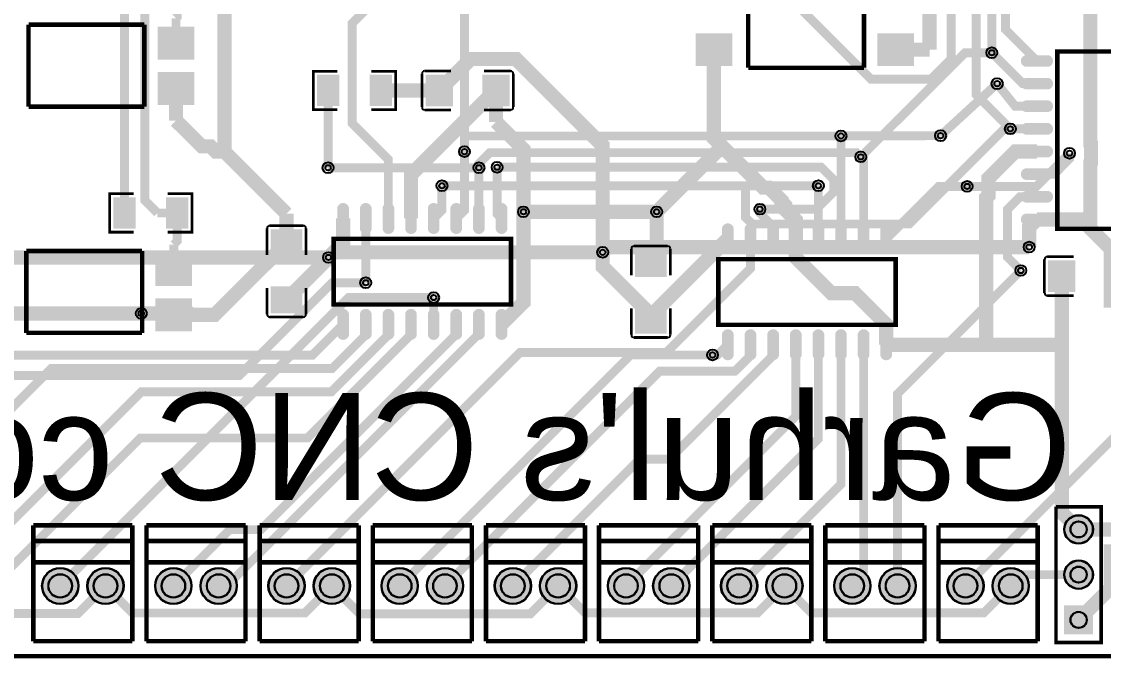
# Model space of a CAD drawing. Header units: millimetres. Extents: x -20 to 125, y 0 to 129.
# Drawn here: x 28.3 to 89, y -0.1 to 35.6 of the extents above; entities that cross this region are included whole.
import ezdxf

# ---------------------------------------------------------------- set-up
doc = ezdxf.new("R2010")
doc.units = ezdxf.units.MM
for name, color, linetype, true_color in [('BoardOutLine', 7, 'Continuous', 0xff00ff), ('BottomLayer', 7, 'Continuous', 0x0000ff), ('BottomSolderMaskLayer', 7, 'Continuous', 0xaa00ff), ('Hole', 7, 'Continuous', 0x222222), ('Multi-Layer', 7, 'Continuous', 0xc0c0c0), ('TopLayer', 7, 'Continuous', 0xff0000), ('TopPasteMaskLayer', 7, 'Continuous', 0x808080), ('TopSilkLayer', 7, 'Continuous', 0xffcc00), ('TopSolderMaskLayer', 7, 'Continuous', 0x800080)]:
    doc.layers.add(name, color=color, linetype=linetype, true_color=true_color)
doc.styles.get("Standard").update_dxf_attribs({"font": 'arial.ttf'})

msp = doc.modelspace()

# ---------------------------------------------------------------- hatches: boundary and pattern name
at = {"layer": 'BottomSolderMaskLayer'}
for points in [[(86.817, 7.112, 1), (88.443, 7.112, 1)], [(29.455, 3.937, 1), (31.505, 3.937, 1)], [(31.995, 3.937, 1), (34.045, 3.937, 1)], [(35.805, 3.937, 1), (37.855, 3.937, 1)], [(38.345, 3.937, 1), (40.395, 3.937, 1)], [(42.155, 3.937, 1), (44.205, 3.937, 1)], [(44.695, 3.937, 1), (46.745, 3.937, 1)], [(48.505, 3.937, 1), (50.555, 3.937, 1)], [(51.045, 3.937, 1), (53.096, 3.937, 1)], [(54.855, 3.937, 1), (56.906, 3.937, 1)], [(57.395, 3.937, 1), (59.446, 3.937, 1)], [(61.205, 3.937, 1), (63.256, 3.937, 1)], [(63.745, 3.937, 1), (65.796, 3.937, 1)], [(67.555, 3.937, 1), (69.606, 3.937, 1)], [(70.095, 3.937, 1), (72.146, 3.937, 1)], [(73.905, 3.937, 1), (75.956, 3.937, 1)], [(76.445, 3.937, 1), (78.496, 3.937, 1)], [(80.255, 3.937, 1), (82.306, 3.937, 1)], [(82.795, 3.937, 1), (84.846, 3.937, 1)], [(86.817, 4.572, 1), (88.443, 4.572, 1)], [(86.817, 1.219), (86.817, 2.845), (88.443, 2.845), (88.443, 1.219)]]:
    msp.add_hatch(color=256, dxfattribs=at).paths.add_polyline_path(points)
at = {"layer": 'Multi-Layer'}
for points in [[(86.843, 7.112, 1), (88.418, 7.112, 1)], [(29.48, 3.937, 1), (31.48, 3.937, 1)], [(32.02, 3.937, 1), (34.02, 3.937, 1)], [(35.83, 3.937, 1), (37.83, 3.937, 1)], [(38.37, 3.937, 1), (40.37, 3.937, 1)], [(42.18, 3.937, 1), (44.18, 3.937, 1)], [(44.72, 3.937, 1), (46.72, 3.937, 1)], [(48.53, 3.937, 1), (50.53, 3.937, 1)], [(51.07, 3.937, 1), (53.07, 3.937, 1)], [(54.88, 3.937, 1), (56.88, 3.937, 1)], [(57.42, 3.937, 1), (59.42, 3.937, 1)], [(61.23, 3.937, 1), (63.23, 3.937, 1)], [(63.77, 3.937, 1), (65.77, 3.937, 1)], [(67.58, 3.937, 1), (69.58, 3.937, 1)], [(70.12, 3.937, 1), (72.12, 3.937, 1)], [(73.93, 3.937, 1), (75.93, 3.937, 1)], [(76.47, 3.937, 1), (78.47, 3.937, 1)], [(80.28, 3.937, 1), (82.28, 3.937, 1)], [(82.82, 3.937, 1), (84.82, 3.937, 1)], [(86.843, 4.572, 1), (88.418, 4.572, 1)], [(86.843, 1.245), (86.843, 2.819), (88.418, 2.819), (88.418, 1.245)]]:
    msp.add_hatch(color=256, dxfattribs=at).paths.add_polyline_path(points)
at = {"layer": 'TopLayer'}
for points in [[(37.977, 35.297), (37.977, 33.497), (35.977, 33.497), (35.977, 35.297)], [(68.163, 34.936), (68.163, 33.136), (66.163, 33.136), (66.163, 34.936)], [(78.363, 34.936), (78.363, 33.136), (76.363, 33.136), (76.363, 34.936)], [(85.893, 33.701, -0.785398), (85.893, 33.101), (84.693, 33.101, -0.785398), (84.693, 33.701)], [(37.977, 32.757), (37.977, 30.957), (35.977, 30.957), (35.977, 32.757)], [(46.115, 32.601), (46.115, 30.9), (44.908, 30.9), (44.908, 32.601)], [(47.865, 32.601), (47.865, 30.9), (49.073, 30.9), (49.073, 32.601)], [(52.49, 30.886), (52.49, 32.614), (51.005, 32.614), (51.005, 30.886)], [(54.19, 30.886), (54.19, 32.614), (55.675, 32.614), (55.675, 30.886)], [(85.893, 32.431, -0.785398), (85.893, 31.831), (84.693, 31.831, -0.785398), (84.693, 32.431)], [(85.893, 31.161, -0.785398), (85.893, 30.561), (84.693, 30.561, -0.785398), (84.693, 31.161)], [(85.893, 29.891, -0.785398), (85.893, 29.291), (84.693, 29.291, -0.785398), (84.693, 29.891)], [(85.893, 28.621, -0.785398), (85.893, 28.021), (84.693, 28.021, -0.785398), (84.693, 28.621)], [(85.893, 27.351, -0.785398), (85.893, 26.751), (84.693, 26.751, -0.785398), (84.693, 27.351)], [(34.685, 24.021), (34.685, 25.722), (33.478, 25.722), (33.478, 24.021)], [(36.435, 24.021), (36.435, 25.722), (37.643, 25.722), (37.643, 24.021)], [(85.893, 26.081, -0.785398), (85.893, 25.481), (84.693, 25.481, -0.785398), (84.693, 26.081)], [(46.655, 23.962, -0.785398), (46.055, 23.962), (46.055, 25.162, -0.785398), (46.655, 25.162)], [(47.925, 23.962, -0.785398), (47.325, 23.962), (47.325, 25.162, -0.785398), (47.925, 25.162)], [(49.195, 23.962, -0.785398), (48.595, 23.962), (48.595, 25.162, -0.785398), (49.195, 25.162)], [(50.465, 23.962, -0.785398), (49.865, 23.962), (49.865, 25.162, -0.785398), (50.465, 25.162)], [(51.735, 23.962, -0.785398), (51.135, 23.962), (51.135, 25.162, -0.785398), (51.735, 25.162)], [(53.005, 23.962, -0.785398), (52.405, 23.962), (52.405, 25.162, -0.785398), (53.005, 25.162)], [(54.275, 23.962, -0.785398), (53.675, 23.962), (53.675, 25.162, -0.785398), (54.275, 25.162)], [(55.545, 23.962, -0.785398), (54.945, 23.962), (54.945, 25.162, -0.785398), (55.545, 25.162)], [(85.893, 24.811, -0.785398), (85.893, 24.211), (84.693, 24.211, -0.785398), (84.693, 24.811)], [(44.044, 22.44), (42.316, 22.44), (42.316, 23.925), (44.044, 23.925)], [(68.245, 22.819, -0.785398), (67.645, 22.819), (67.645, 24.019, -0.785398), (68.245, 24.019)], [(69.515, 22.819, -0.785398), (68.915, 22.819), (68.915, 24.019, -0.785398), (69.515, 24.019)], [(70.785, 22.819, -0.785398), (70.185, 22.819), (70.185, 24.019, -0.785398), (70.785, 24.019)], [(72.055, 22.819, -0.785398), (71.455, 22.819), (71.455, 24.019, -0.785398), (72.055, 24.019)], [(73.325, 22.819, -0.785398), (72.725, 22.819), (72.725, 24.019, -0.785398), (73.325, 24.019)], [(74.595, 22.819, -0.785398), (73.995, 22.819), (73.995, 24.019, -0.785398), (74.595, 24.019)], [(75.865, 22.819, -0.785398), (75.265, 22.819), (75.265, 24.019, -0.785398), (75.865, 24.019)], [(77.135, 22.819, -0.785398), (76.535, 22.819), (76.535, 24.019, -0.785398), (77.135, 24.019)], [(37.85, 22.597), (37.85, 20.797), (35.85, 20.797), (35.85, 22.597)], [(64.491, 21.297), (62.763, 21.297), (62.763, 22.782), (64.491, 22.782)], [(87.427, 22.188), (87.427, 20.46), (85.942, 20.46), (85.942, 22.188)], [(44.044, 20.74), (42.316, 20.74), (42.316, 19.255), (44.044, 19.255)], [(37.85, 20.057), (37.85, 18.257), (35.85, 18.257), (35.85, 20.057)], [(46.655, 18.018, -0.785398), (46.055, 18.018), (46.055, 19.218, -0.785398), (46.655, 19.218)], [(47.925, 18.018, -0.785398), (47.325, 18.018), (47.325, 19.218, -0.785398), (47.925, 19.218)], [(49.195, 18.018, -0.785398), (48.595, 18.018), (48.595, 19.218, -0.785398), (49.195, 19.218)], [(50.465, 18.018, -0.785398), (49.865, 18.018), (49.865, 19.218, -0.785398), (50.465, 19.218)], [(51.735, 18.018, -0.785398), (51.135, 18.018), (51.135, 19.218, -0.785398), (51.735, 19.218)], [(53.005, 18.018, -0.785398), (52.405, 18.018), (52.405, 19.218, -0.785398), (53.005, 19.218)], [(54.275, 18.018, -0.785398), (53.675, 18.018), (53.675, 19.218, -0.785398), (54.275, 19.218)], [(55.545, 18.018, -0.785398), (54.945, 18.018), (54.945, 19.218, -0.785398), (55.545, 19.218)], [(64.491, 19.597), (62.763, 19.597), (62.763, 18.112), (64.491, 18.112)], [(68.245, 16.875, -0.785398), (67.645, 16.875), (67.645, 18.075, -0.785398), (68.245, 18.075)], [(69.515, 16.875, -0.785398), (68.915, 16.875), (68.915, 18.075, -0.785398), (69.515, 18.075)], [(70.785, 16.875, -0.785398), (70.185, 16.875), (70.185, 18.075, -0.785398), (70.785, 18.075)], [(72.055, 16.875, -0.785398), (71.455, 16.875), (71.455, 18.075, -0.785398), (72.055, 18.075)], [(73.325, 16.875, -0.785398), (72.725, 16.875), (72.725, 18.075, -0.785398), (73.325, 18.075)], [(74.595, 16.875, -0.785398), (73.995, 16.875), (73.995, 18.075, -0.785398), (74.595, 18.075)], [(75.865, 16.875, -0.785398), (75.265, 16.875), (75.265, 18.075, -0.785398), (75.865, 18.075)], [(77.135, 16.875, -0.785398), (76.535, 16.875), (76.535, 18.075, -0.785398), (77.135, 18.075)]]:
    msp.add_hatch(color=256, dxfattribs=at).paths.add_polyline_path(points)
at = {"layer": 'TopPasteMaskLayer'}
for points in [[(37.977, 35.297), (37.977, 33.497), (35.977, 33.497), (35.977, 35.297)], [(68.163, 34.936), (68.163, 33.136), (66.163, 33.136), (66.163, 34.936)], [(78.363, 34.936), (78.363, 33.136), (76.363, 33.136), (76.363, 34.936)], [(85.893, 33.701, -0.785398), (85.893, 33.101), (84.693, 33.101, -0.785398), (84.693, 33.701)], [(37.977, 32.757), (37.977, 30.957), (35.977, 30.957), (35.977, 32.757)], [(46.115, 32.501), (46.115, 32.139), (46.015, 32.039), (45.805, 32.039), (45.705, 31.939), (45.705, 31.561), (45.805, 31.461), (46.015, 31.461), (46.115, 31.361), (46.115, 31), (46.015, 30.9), (45.008, 30.9), (44.908, 31), (44.908, 32.501), (45.008, 32.601), (46.015, 32.601)], [(47.865, 32.501), (47.865, 32.139), (47.965, 32.039), (48.176, 32.039), (48.276, 31.939), (48.276, 31.561), (48.176, 31.461), (47.965, 31.461), (47.865, 31.361), (47.865, 31), (47.965, 30.9), (48.973, 30.9), (49.073, 31), (49.073, 32.501), (48.973, 32.601), (47.965, 32.601)], [(52.49, 30.986), (52.49, 31.356), (52.39, 31.456), (52.085, 31.456), (51.985, 31.556), (51.985, 31.944), (52.085, 32.044), (52.39, 32.044), (52.49, 32.144), (52.49, 32.514), (52.39, 32.614), (51.105, 32.614), (51.005, 32.514), (51.005, 30.986), (51.105, 30.886), (52.39, 30.886)], [(54.19, 30.986), (54.19, 31.356), (54.29, 31.456), (54.595, 31.456), (54.695, 31.556), (54.695, 31.944), (54.595, 32.044), (54.29, 32.044), (54.19, 32.144), (54.19, 32.514), (54.29, 32.614), (55.575, 32.614), (55.675, 32.514), (55.675, 30.986), (55.575, 30.886), (54.29, 30.886)], [(85.893, 32.431, -0.785398), (85.893, 31.831), (84.693, 31.831, -0.785398), (84.693, 32.431)], [(85.893, 31.161, -0.785398), (85.893, 30.561), (84.693, 30.561, -0.785398), (84.693, 31.161)], [(85.893, 29.891, -0.785398), (85.893, 29.291), (84.693, 29.291, -0.785398), (84.693, 29.891)], [(85.893, 28.621, -0.785398), (85.893, 28.021), (84.693, 28.021, -0.785398), (84.693, 28.621)], [(85.893, 27.351, -0.785398), (85.893, 26.751), (84.693, 26.751, -0.785398), (84.693, 27.351)], [(34.685, 24.121), (34.685, 24.483), (34.585, 24.583), (34.374, 24.583), (34.274, 24.683), (34.274, 25.061), (34.374, 25.161), (34.585, 25.161), (34.685, 25.261), (34.685, 25.622), (34.585, 25.722), (33.578, 25.722), (33.478, 25.622), (33.478, 24.121), (33.578, 24.021), (34.585, 24.021)], [(36.435, 24.121), (36.435, 24.483), (36.535, 24.583), (36.746, 24.583), (36.846, 24.683), (36.846, 25.061), (36.746, 25.161), (36.535, 25.161), (36.435, 25.261), (36.435, 25.622), (36.535, 25.722), (37.543, 25.722), (37.643, 25.622), (37.643, 24.121), (37.543, 24.021), (36.535, 24.021)], [(85.893, 26.081, -0.785398), (85.893, 25.481), (84.693, 25.481, -0.785398), (84.693, 26.081)], [(46.655, 23.962, -0.785398), (46.055, 23.962), (46.055, 25.162, -0.785398), (46.655, 25.162)], [(47.925, 23.962, -0.785398), (47.325, 23.962), (47.325, 25.162, -0.785398), (47.925, 25.162)], [(49.195, 23.962, -0.785398), (48.595, 23.962), (48.595, 25.162, -0.785398), (49.195, 25.162)], [(50.465, 23.962, -0.785398), (49.865, 23.962), (49.865, 25.162, -0.785398), (50.465, 25.162)], [(51.735, 23.962, -0.785398), (51.135, 23.962), (51.135, 25.162, -0.785398), (51.735, 25.162)], [(53.005, 23.962, -0.785398), (52.405, 23.962), (52.405, 25.162, -0.785398), (53.005, 25.162)], [(54.275, 23.962, -0.785398), (53.675, 23.962), (53.675, 25.162, -0.785398), (54.275, 25.162)], [(55.545, 23.962, -0.785398), (54.945, 23.962), (54.945, 25.162, -0.785398), (55.545, 25.162)], [(85.893, 24.811, -0.785398), (85.893, 24.211), (84.693, 24.211, -0.785398), (84.693, 24.811)], [(43.944, 22.44), (43.574, 22.44), (43.474, 22.54), (43.474, 22.845), (43.374, 22.945), (42.986, 22.945), (42.886, 22.845), (42.886, 22.54), (42.786, 22.44), (42.416, 22.44), (42.316, 22.54), (42.316, 23.825), (42.416, 23.925), (43.944, 23.925), (44.044, 23.825), (44.044, 22.54)], [(68.245, 22.819, -0.785398), (67.645, 22.819), (67.645, 24.019, -0.785398), (68.245, 24.019)], [(69.515, 22.819, -0.785398), (68.915, 22.819), (68.915, 24.019, -0.785398), (69.515, 24.019)], [(70.785, 22.819, -0.785398), (70.185, 22.819), (70.185, 24.019, -0.785398), (70.785, 24.019)], [(72.055, 22.819, -0.785398), (71.455, 22.819), (71.455, 24.019, -0.785398), (72.055, 24.019)], [(73.325, 22.819, -0.785398), (72.725, 22.819), (72.725, 24.019, -0.785398), (73.325, 24.019)], [(74.595, 22.819, -0.785398), (73.995, 22.819), (73.995, 24.019, -0.785398), (74.595, 24.019)], [(75.865, 22.819, -0.785398), (75.265, 22.819), (75.265, 24.019, -0.785398), (75.865, 24.019)], [(77.135, 22.819, -0.785398), (76.535, 22.819), (76.535, 24.019, -0.785398), (77.135, 24.019)], [(37.85, 22.597), (37.85, 20.797), (35.85, 20.797), (35.85, 22.597)], [(64.391, 21.297), (64.021, 21.297), (63.921, 21.397), (63.921, 21.702), (63.821, 21.802), (63.433, 21.802), (63.333, 21.702), (63.333, 21.397), (63.233, 21.297), (62.863, 21.297), (62.763, 21.397), (62.763, 22.682), (62.863, 22.782), (64.391, 22.782), (64.491, 22.682), (64.491, 21.397)], [(87.427, 22.088), (87.427, 21.718), (87.327, 21.618), (87.022, 21.618), (86.922, 21.518), (86.922, 21.131), (87.022, 21.031), (87.327, 21.031), (87.427, 20.931), (87.427, 20.56), (87.327, 20.46), (86.042, 20.46), (85.942, 20.56), (85.942, 22.088), (86.042, 22.188), (87.327, 22.188)], [(43.944, 20.74), (43.574, 20.74), (43.474, 20.64), (43.474, 20.335), (43.374, 20.235), (42.986, 20.235), (42.886, 20.335), (42.886, 20.64), (42.786, 20.74), (42.416, 20.74), (42.316, 20.64), (42.316, 19.355), (42.416, 19.255), (43.944, 19.255), (44.044, 19.355), (44.044, 20.64)], [(37.85, 20.057), (37.85, 18.257), (35.85, 18.257), (35.85, 20.057)], [(46.655, 18.018, -0.785398), (46.055, 18.018), (46.055, 19.218, -0.785398), (46.655, 19.218)], [(47.925, 18.018, -0.785398), (47.325, 18.018), (47.325, 19.218, -0.785398), (47.925, 19.218)], [(49.195, 18.018, -0.785398), (48.595, 18.018), (48.595, 19.218, -0.785398), (49.195, 19.218)], [(50.465, 18.018, -0.785398), (49.865, 18.018), (49.865, 19.218, -0.785398), (50.465, 19.218)], [(51.735, 18.018, -0.785398), (51.135, 18.018), (51.135, 19.218, -0.785398), (51.735, 19.218)], [(53.005, 18.018, -0.785398), (52.405, 18.018), (52.405, 19.218, -0.785398), (53.005, 19.218)], [(54.275, 18.018, -0.785398), (53.675, 18.018), (53.675, 19.218, -0.785398), (54.275, 19.218)], [(55.545, 18.018, -0.785398), (54.945, 18.018), (54.945, 19.218, -0.785398), (55.545, 19.218)], [(64.391, 19.597), (64.021, 19.597), (63.921, 19.497), (63.921, 19.192), (63.821, 19.092), (63.433, 19.092), (63.333, 19.192), (63.333, 19.497), (63.233, 19.597), (62.863, 19.597), (62.763, 19.497), (62.763, 18.212), (62.863, 18.112), (64.391, 18.112), (64.491, 18.212), (64.491, 19.497)], [(68.245, 16.875, -0.785398), (67.645, 16.875), (67.645, 18.075, -0.785398), (68.245, 18.075)], [(69.515, 16.875, -0.785398), (68.915, 16.875), (68.915, 18.075, -0.785398), (69.515, 18.075)], [(70.785, 16.875, -0.785398), (70.185, 16.875), (70.185, 18.075, -0.785398), (70.785, 18.075)], [(72.055, 16.875, -0.785398), (71.455, 16.875), (71.455, 18.075, -0.785398), (72.055, 18.075)], [(73.325, 16.875, -0.785398), (72.725, 16.875), (72.725, 18.075, -0.785398), (73.325, 18.075)], [(74.595, 16.875, -0.785398), (73.995, 16.875), (73.995, 18.075, -0.785398), (74.595, 18.075)], [(75.865, 16.875, -0.785398), (75.265, 16.875), (75.265, 18.075, -0.785398), (75.865, 18.075)], [(77.135, 16.875, -0.785398), (76.535, 16.875), (76.535, 18.075, -0.785398), (77.135, 18.075)]]:
    msp.add_hatch(color=256, dxfattribs=at).paths.add_polyline_path(points)
at = {"layer": 'TopSolderMaskLayer'}
for points in [[(38.005, 35.32), (38.005, 33.474), (35.949, 33.474), (35.949, 35.32)], [(68.191, 34.959), (68.191, 33.113), (66.135, 33.113), (66.135, 34.959)], [(78.391, 34.959), (78.391, 33.113), (76.335, 33.113), (76.335, 34.959)], [(85.944, 33.726, -0.785398), (85.944, 33.076), (84.643, 33.076, -0.785398), (84.643, 33.726)], [(38.005, 32.78), (38.005, 30.934), (35.949, 30.934), (35.949, 32.78)], [(46.14, 32.626), (46.14, 30.874), (44.882, 30.874), (44.882, 32.626)], [(47.84, 32.626), (47.84, 30.874), (49.098, 30.874), (49.098, 32.626)], [(52.515, 30.861), (52.515, 32.639), (50.98, 32.639), (50.98, 30.861)], [(54.165, 30.861), (54.165, 32.639), (55.701, 32.639), (55.701, 30.861)], [(85.944, 32.456, -0.785398), (85.944, 31.806), (84.643, 31.806, -0.785398), (84.643, 32.456)], [(85.944, 31.186, -0.785398), (85.944, 30.536), (84.643, 30.536, -0.785398), (84.643, 31.186)], [(85.944, 29.916, -0.785398), (85.944, 29.266), (84.643, 29.266, -0.785398), (84.643, 29.916)], [(85.944, 28.646, -0.785398), (85.944, 27.996), (84.643, 27.996, -0.785398), (84.643, 28.646)], [(85.944, 27.376, -0.785398), (85.944, 26.726), (84.643, 26.726, -0.785398), (84.643, 27.376)], [(85.944, 26.106, -0.785398), (85.944, 25.456), (84.643, 25.456, -0.785398), (84.643, 26.106)], [(34.71, 23.996), (34.71, 25.748), (33.452, 25.748), (33.452, 23.996)], [(36.41, 23.996), (36.41, 25.748), (37.668, 25.748), (37.668, 23.996)], [(46.68, 23.945, -0.785398), (46.03, 23.945), (46.03, 25.179, -0.785398), (46.68, 25.179)], [(47.95, 23.945, -0.785398), (47.3, 23.945), (47.3, 25.179, -0.785398), (47.95, 25.179)], [(49.22, 23.945, -0.785398), (48.57, 23.945), (48.57, 25.179, -0.785398), (49.22, 25.179)], [(50.491, 23.945, -0.785398), (49.84, 23.945), (49.84, 25.179, -0.785398), (50.491, 25.179)], [(51.761, 23.945, -0.785398), (51.11, 23.945), (51.11, 25.179, -0.785398), (51.761, 25.179)], [(53.031, 23.945, -0.785398), (52.38, 23.945), (52.38, 25.179, -0.785398), (53.031, 25.179)], [(54.301, 23.945, -0.785398), (53.65, 23.945), (53.65, 25.179, -0.785398), (54.301, 25.179)], [(55.571, 23.945, -0.785398), (54.92, 23.945), (54.92, 25.179, -0.785398), (55.571, 25.179)], [(68.271, 22.802, -0.785398), (67.62, 22.802), (67.62, 24.036, -0.785398), (68.271, 24.036)], [(69.541, 22.802, -0.785398), (68.89, 22.802), (68.89, 24.036, -0.785398), (69.541, 24.036)], [(70.811, 22.802, -0.785398), (70.16, 22.802), (70.16, 24.036, -0.785398), (70.811, 24.036)], [(72.081, 22.802, -0.785398), (71.43, 22.802), (71.43, 24.036, -0.785398), (72.081, 24.036)], [(73.351, 22.802, -0.785398), (72.7, 22.802), (72.7, 24.036, -0.785398), (73.351, 24.036)], [(74.621, 22.802, -0.785398), (73.97, 22.802), (73.97, 24.036, -0.785398), (74.621, 24.036)], [(75.891, 22.802, -0.785398), (75.24, 22.802), (75.24, 24.036, -0.785398), (75.891, 24.036)], [(77.161, 22.802, -0.785398), (76.51, 22.802), (76.51, 24.036, -0.785398), (77.161, 24.036)], [(85.944, 24.836, -0.785398), (85.944, 24.186), (84.643, 24.186, -0.785398), (84.643, 24.836)], [(44.074, 22.418), (42.287, 22.418), (42.287, 23.947), (44.074, 23.947)], [(37.878, 22.62), (37.878, 20.774), (35.822, 20.774), (35.822, 22.62)], [(64.521, 21.275), (62.734, 21.275), (62.734, 22.804), (64.521, 22.804)], [(87.452, 22.214), (87.452, 20.435), (85.917, 20.435), (85.917, 22.214)], [(44.074, 20.762), (42.287, 20.762), (42.287, 19.233), (44.074, 19.233)], [(37.878, 20.08), (37.878, 18.234), (35.822, 18.234), (35.822, 20.08)], [(46.68, 18.001, -0.785398), (46.03, 18.001), (46.03, 19.235, -0.785398), (46.68, 19.235)], [(47.95, 18.001, -0.785398), (47.3, 18.001), (47.3, 19.235, -0.785398), (47.95, 19.235)], [(49.22, 18.001, -0.785398), (48.57, 18.001), (48.57, 19.235, -0.785398), (49.22, 19.235)], [(50.491, 18.001, -0.785398), (49.84, 18.001), (49.84, 19.235, -0.785398), (50.491, 19.235)], [(51.761, 18.001, -0.785398), (51.11, 18.001), (51.11, 19.235, -0.785398), (51.761, 19.235)], [(53.031, 18.001, -0.785398), (52.38, 18.001), (52.38, 19.235, -0.785398), (53.031, 19.235)], [(54.301, 18.001, -0.785398), (53.65, 18.001), (53.65, 19.235, -0.785398), (54.301, 19.235)], [(55.571, 18.001, -0.785398), (54.92, 18.001), (54.92, 19.235, -0.785398), (55.571, 19.235)], [(64.521, 19.619), (62.734, 19.619), (62.734, 18.09), (64.521, 18.09)], [(68.271, 16.858, -0.785398), (67.62, 16.858), (67.62, 18.092, -0.785398), (68.271, 18.092)], [(69.541, 16.858, -0.785398), (68.89, 16.858), (68.89, 18.092, -0.785398), (69.541, 18.092)], [(70.811, 16.858, -0.785398), (70.16, 16.858), (70.16, 18.092, -0.785398), (70.811, 18.092)], [(72.081, 16.858, -0.785398), (71.43, 16.858), (71.43, 18.092, -0.785398), (72.081, 18.092)], [(73.351, 16.858, -0.785398), (72.7, 16.858), (72.7, 18.092, -0.785398), (73.351, 18.092)], [(74.621, 16.858, -0.785398), (73.97, 16.858), (73.97, 18.092, -0.785398), (74.621, 18.092)], [(75.891, 16.858, -0.785398), (75.24, 16.858), (75.24, 18.092, -0.785398), (75.891, 18.092)], [(77.161, 16.858, -0.785398), (76.51, 16.858), (76.51, 18.092, -0.785398), (77.161, 18.092)], [(86.817, 7.112, 1), (88.443, 7.112, 1)], [(29.455, 3.937, 1), (31.505, 3.937, 1)], [(31.995, 3.937, 1), (34.045, 3.937, 1)], [(35.805, 3.937, 1), (37.855, 3.937, 1)], [(38.345, 3.937, 1), (40.395, 3.937, 1)], [(42.155, 3.937, 1), (44.205, 3.937, 1)], [(44.695, 3.937, 1), (46.745, 3.937, 1)], [(48.505, 3.937, 1), (50.555, 3.937, 1)], [(51.045, 3.937, 1), (53.096, 3.937, 1)], [(54.855, 3.937, 1), (56.906, 3.937, 1)], [(57.395, 3.937, 1), (59.446, 3.937, 1)], [(61.205, 3.937, 1), (63.256, 3.937, 1)], [(63.745, 3.937, 1), (65.796, 3.937, 1)], [(67.555, 3.937, 1), (69.606, 3.937, 1)], [(70.095, 3.937, 1), (72.146, 3.937, 1)], [(73.905, 3.937, 1), (75.956, 3.937, 1)], [(76.445, 3.937, 1), (78.496, 3.937, 1)], [(80.255, 3.937, 1), (82.306, 3.937, 1)], [(82.795, 3.937, 1), (84.846, 3.937, 1)], [(86.817, 4.572, 1), (88.443, 4.572, 1)], [(86.817, 1.219), (86.817, 2.845), (88.443, 2.845), (88.443, 1.219)]]:
    msp.add_hatch(color=256, dxfattribs=at).paths.add_polyline_path(points)

# ---------------------------------------------------------------- linework, layer by layer
at = {"layer": 'BoardOutLine', "const_width": 0.254}
msp.add_lwpolyline([(119, 0), (3, 0)], dxfattribs=at)
at = {"layer": 'BottomLayer'}
for points, const_width in [([(53.166, 29.193), (53.166, 42.332)], 0.5), ([(82.759, 33.864), (81.252, 33.864), (75.407, 28.019)], 0.5), ([(83.058, 32.131), (79.883, 29.21)], 0.5), ([(83.799, 29.591), (83.463, 29.591), (78.125, 24.253), (69.309, 24.253), (68.934, 24.629), (68.934, 26.399)], 0.5), ([(53.166, 28.315), (53.166, 29.193)], 0.5), ([(53.166, 29.193), (74.295, 29.193)], 0.5), ([(53.975, 27.41), (53.975, 27.642), (54.591, 28.257), (75.168, 28.257), (75.407, 28.019)], 0.5), ([(87.118, 28.222), (85.258, 26.362), (81.374, 26.362)], 0.5), ([(45.511, 27.41), (53.975, 27.41)], 0.5), ([(69.744, 25.085), (72.919, 25.085), (73.888, 26.053), (73.888, 26.736), (73.187, 27.437), (54.997, 27.437)], 0.5), ([(51.901, 26.399), (68.934, 26.399)], 0.5), ([(68.934, 26.399), (73.025, 26.399)], 0.5), ([(63.951, 24.938), (56.475, 24.938)], 0.8), ([(60.922, 22.663), (61.216, 22.958), (84.855, 22.958)], 0.8), ([(11.938, 22.374), (45.533, 22.374)], 0.8), ([(45.533, 22.374), (45.822, 22.663), (60.922, 22.663)], 0.8), ([(77.47, 3.937), (77.47, 14.726), (84.387, 21.643)], 0.5), ([(11.43, 3.937), (23.237, 15.744), (40.531, 15.744), (45.741, 20.954), (47.625, 20.954)], 0.5), ([(21.246, 20.427), (22.443, 19.23), (35.027, 19.23)], 0.8), ([(30.48, 3.937), (46.666, 20.123), (51.435, 20.123)], 0.5), ([(49.53, 3.937), (62.495, 16.902), (67.086, 16.902)], 0.5), ([(81.28, 3.937), (90.984, 13.641), (91.485, 13.641)], 0.5), ([(87.63, 7.112), (103.971, 7.112), (109.869, 13.01), (109.869, 13.335)], 0.8), ([(87.63, 4.572), (84.455, 4.572), (83.82, 3.937)], 0.5), ([(33.02, 3.937), (31.477, 2.394), (21.863, 2.394), (20.32, 3.937)], 0.5), ([(45.72, 3.937), (44.202, 2.419), (34.538, 2.419), (33.02, 3.937)], 0.5), ([(58.42, 3.937), (56.853, 2.37), (47.287, 2.37), (45.72, 3.937)], 0.5), ([(58.42, 3.937), (59.935, 2.422), (69.605, 2.422), (71.12, 3.937)], 0.5), ([(83.82, 3.937), (82.318, 2.435), (72.622, 2.435), (71.12, 3.937)], 0.5)]:
    msp.add_lwpolyline(points, dxfattribs=dict(at, const_width=const_width))
at = {"layer": 'BottomSolderMaskLayer'}
for centre, radius in [((87.63, 7.112), 0.813), ((87.63, 7.112), 0.459), ((30.48, 3.937), 1.025), ((33.02, 3.937), 1.025), ((36.83, 3.937), 1.025), ((39.37, 3.937), 1.025), ((43.18, 3.937), 1.025), ((45.72, 3.937), 1.025), ((49.53, 3.937), 1.025), ((52.07, 3.937), 1.025), ((55.88, 3.937), 1.025), ((58.42, 3.937), 1.025), ((62.23, 3.937), 1.025), ((64.77, 3.937), 1.025), ((68.58, 3.937), 1.025), ((71.12, 3.937), 1.025), ((74.93, 3.937), 1.025), ((77.47, 3.937), 1.025), ((81.28, 3.937), 1.025), ((83.82, 3.937), 1.025), ((87.63, 4.572), 0.813), ((87.63, 4.572), 0.459), ((30.48, 3.937), 0.667), ((33.02, 3.937), 0.667), ((36.83, 3.937), 0.667), ((39.37, 3.937), 0.667), ((43.18, 3.937), 0.667), ((45.72, 3.937), 0.667), ((49.53, 3.937), 0.667), ((52.07, 3.937), 0.667), ((55.88, 3.937), 0.667), ((58.42, 3.937), 0.667), ((62.23, 3.937), 0.667), ((64.77, 3.937), 0.667), ((68.58, 3.937), 0.667), ((71.12, 3.937), 0.667), ((74.93, 3.937), 0.667), ((77.47, 3.937), 0.667), ((81.28, 3.937), 0.667), ((83.82, 3.937), 0.667), ((87.63, 2.032), 0.459)]:
    msp.add_circle(centre, radius, dxfattribs=at)
at = {"layer": 'Hole'}
for centre, radius in [((82.759, 33.864), 0.153), ((83.058, 32.131), 0.155), ((74.295, 29.193), 0.153), ((79.883, 29.21), 0.155), ((83.799, 29.591), 0.153), ((53.166, 28.315), 0.153), ((75.407, 28.019), 0.153), ((87.118, 28.222), 0.153), ((45.511, 27.41), 0.153), ((53.975, 27.41), 0.153), ((54.997, 27.437), 0.153), ((51.901, 26.399), 0.153), ((73.025, 26.399), 0.153), ((81.374, 26.362), 0.153), ((56.475, 24.938), 0.153), ((63.951, 24.938), 0.153), ((69.744, 25.085), 0.153), ((84.855, 22.958), 0.153), ((45.533, 22.374), 0.153), ((60.922, 22.663), 0.153), ((84.387, 21.643), 0.153), ((47.625, 20.954), 0.153), ((51.435, 20.123), 0.153), ((35.027, 19.23), 0.153), ((67.086, 16.902), 0.153)]:
    msp.add_circle(centre, radius, dxfattribs=at)
at = {"layer": 'Multi-Layer'}
for centre, radius in [((82.759, 33.864), 0.305), ((83.058, 32.131), 0.31), ((83.799, 29.591), 0.305), ((74.295, 29.193), 0.305), ((79.883, 29.21), 0.31), ((53.166, 28.315), 0.305), ((75.407, 28.019), 0.305), ((87.118, 28.222), 0.305), ((45.511, 27.41), 0.305), ((53.975, 27.41), 0.305), ((54.997, 27.437), 0.305), ((51.901, 26.399), 0.305), ((73.025, 26.399), 0.305), ((81.374, 26.362), 0.305), ((56.475, 24.938), 0.305), ((63.951, 24.938), 0.305), ((69.744, 25.085), 0.305), ((84.855, 22.958), 0.305), ((45.533, 22.374), 0.305), ((60.922, 22.663), 0.305), ((84.387, 21.643), 0.305), ((47.625, 20.954), 0.305), ((51.435, 20.123), 0.305), ((35.027, 19.23), 0.305), ((67.086, 16.902), 0.305), ((87.63, 7.112), 0.787), ((87.63, 7.112), 0.445), ((30.48, 3.937), 1), ((33.02, 3.937), 1), ((36.83, 3.937), 1), ((39.37, 3.937), 1), ((43.18, 3.937), 1), ((45.72, 3.937), 1), ((49.53, 3.937), 1), ((52.07, 3.937), 1), ((55.88, 3.937), 1), ((58.42, 3.937), 1), ((62.23, 3.937), 1), ((64.77, 3.937), 1), ((68.58, 3.937), 1), ((71.12, 3.937), 1), ((74.93, 3.937), 1), ((77.47, 3.937), 1), ((81.28, 3.937), 1), ((83.82, 3.937), 1), ((87.63, 4.572), 0.787), ((87.63, 4.572), 0.445), ((30.48, 3.937), 0.65), ((33.02, 3.937), 0.65), ((36.83, 3.937), 0.65), ((39.37, 3.937), 0.65), ((43.18, 3.937), 0.65), ((45.72, 3.937), 0.65), ((49.53, 3.937), 0.65), ((52.07, 3.937), 0.65), ((55.88, 3.937), 0.65), ((58.42, 3.937), 0.65), ((62.23, 3.937), 0.65), ((64.77, 3.937), 0.65), ((68.58, 3.937), 0.65), ((71.12, 3.937), 0.65), ((74.93, 3.937), 0.65), ((77.47, 3.937), 0.65), ((81.28, 3.937), 0.65), ((83.82, 3.937), 0.65), ((87.63, 2.032), 0.445)]:
    msp.add_circle(centre, radius, dxfattribs=at)
at = {"layer": 'TopLayer'}
for points, const_width in [([(71.374, 88.9), (68.646, 86.172), (68.646, 75.965), (54.745, 62.064), (54.745, 55.877), (54.118, 55.25), (53.521, 55.25), (51.798, 53.526), (51.798, 52.949), (49.459, 50.611), (49.459, 38.104), (46.866, 35.511), (46.866, 29.899), (48.895, 27.87), (48.895, 24.562)], 0.5), ([(67.183, 41.903), (67.735, 41.903), (69.035, 40.604), (69.035, 39.328), (75.978, 32.385), (79.352, 32.385), (80.483, 33.517), (80.483, 60.19), (80.039, 60.634), (80.039, 61.122)], 0.5), ([(83.863, 58.199), (81.875, 56.211), (81.875, 31.515), (83.799, 29.591)], 0.5), ([(82.759, 33.864), (82.759, 54.681), (84.592, 56.515), (85.293, 56.515)], 0.5), ([(35.934, 24.872), (35.226, 25.58), (35.226, 41.023), (35.088, 41.161), (35.088, 52.019)], 0.5), ([(85.293, 51.435), (84.74, 51.435), (83.529, 50.223), (83.529, 35.166), (85.293, 33.401)], 0.5), ([(39.693, 44.557), (39.693, 28.313)], 0.8), ([(79.264, 34.036), (79.264, 44.958)], 0.8), ([(88.288, 24.511), (88.288, 27.687), (88.324, 27.723), (88.324, 28.721), (88.288, 28.757), (88.288, 41.649)], 0.8), ([(34.081, 24.872), (34.081, 38.207)], 0.5), ([(36.977, 35.797), (37.039, 35.859), (37.039, 38.207)], 0.5), ([(36.977, 34.397), (36.977, 35.797)], 0.5), ([(67.163, 34.036), (67.163, 32.561)], 0.8), ([(77.363, 34.036), (79.264, 34.036)], 0.8), ([(85.293, 32.131), (84.491, 32.131), (82.759, 33.864)], 0.5), ([(60.922, 22.663), (60.922, 28.644), (56.051, 33.515), (53.513, 33.515), (51.748, 31.75)], 0.8), ([(67.163, 32.561), (67.163, 29.067), (67.622, 28.608)], 0.8), ([(36.977, 31.857), (36.977, 30.056)], 0.8), ([(85.293, 30.861), (84.074, 30.861), (83.058, 32.131)], 0.5), ([(45.511, 31.75), (45.511, 27.41)], 0.5), ([(51.748, 31.75), (48.469, 31.75)], 0.8), ([(54.933, 31.75), (54.896, 31.75), (50.165, 27.019), (50.165, 24.562)], 0.8), ([(54.933, 31.75), (54.933, 29.985)], 0.8), ([(39.693, 28.313), (39.693, 28.313), (39.207, 28.313), (38.908, 28.612), (38.422, 28.612), (36.977, 30.056)], 0.8), ([(56.475, 24.938), (56.475, 28.443), (54.933, 29.985)], 0.8), ([(85.293, 29.591), (83.799, 29.591)], 0.5), ([(79.883, 29.21), (74.295, 29.193)], 0.5), ([(74.295, 23.419), (74.295, 29.193)], 0.5), ([(39.693, 28.313), (43.18, 24.826)], 0.8), ([(53.166, 28.315), (53.166, 25.023), (52.705, 24.562)], 0.5), ([(67.622, 28.608), (63.951, 24.938)], 0.8), ([(67.622, 28.608), (69.94, 26.29), (70.244, 26.29), (70.95, 25.584), (70.95, 25.506), (71.167, 25.289), (71.167, 25.063), (71.168, 25.063), (71.168, 25.062), (71.755, 24.475), (71.755, 23.419)], 0.8), ([(82.439, 17.475), (82.439, 25.721), (82.58, 25.862), (82.58, 26.827), (84.074, 28.321), (85.293, 28.321)], 0.8), ([(75.565, 23.419), (75.565, 27.861), (75.407, 28.019)], 0.5), ([(85.293, 27.051), (86.262, 27.051), (87.118, 27.908), (87.118, 28.222)], 0.5), ([(53.975, 24.562), (53.975, 27.41)], 0.5), ([(55.245, 24.562), (54.997, 24.81), (54.997, 27.437)], 0.5), ([(51.435, 24.562), (51.901, 25.028), (51.901, 26.399)], 0.5), ([(73.025, 23.419), (73.025, 26.399)], 0.5), ([(81.374, 26.362), (79.778, 26.362), (76.835, 23.419)], 0.5), ([(85.293, 25.781), (84.348, 25.781), (83.638, 25.071), (83.638, 22.392), (84.387, 21.643)], 0.5), ([(37.039, 24.872), (35.934, 24.872)], 0.5), ([(36.85, 23.097), (37.039, 23.286), (37.039, 24.872)], 0.5), ([(43.18, 23.183), (43.18, 24.826)], 0.8), ([(45.533, 22.374), (46.355, 23.196), (46.355, 24.562)], 0.8), ([(55.245, 18.618), (56.475, 19.848), (56.475, 24.938)], 0.8), ([(63.627, 22.861), (63.951, 23.185), (63.951, 24.938)], 0.8), ([(69.744, 25.085), (69.744, 24.858), (70.485, 24.117), (70.485, 23.419)], 0.5), ([(85.293, 24.511), (84.855, 24.073), (84.855, 22.958)], 0.8), ([(88.288, 24.511), (85.293, 24.511)], 0.8), ([(88.288, 24.511), (88.288, 24.003), (89.436, 22.855), (89.436, 19.56)], 0.8), ([(47.625, 20.954), (47.625, 24.562)], 0.5), ([(67.945, 23.419), (63.673, 19.147), (63.627, 19.147)], 0.8), ([(71.755, 23.419), (71.755, 22.368), (73.747, 20.375), (75.081, 20.375), (76.835, 18.621), (76.835, 17.475)], 0.8), ([(36.85, 21.697), (36.85, 23.097)], 0.5), ([(43.18, 23.183), (39.154, 19.157), (38.751, 19.157)], 0.8), ([(43.18, 3.937), (56.288, 17.045), (64.495, 17.045), (69.215, 21.765), (69.215, 23.419)], 0.5), ([(63.627, 22.04), (63.627, 22.861)], 0.8), ([(43.18, 19.997), (45.533, 22.35), (45.533, 22.374)], 0.8), ([(63.627, 19.147), (60.922, 21.852), (60.922, 22.663)], 0.8), ([(86.685, 17.475), (86.685, 21.324)], 0.8), ([(51.435, 18.618), (51.435, 20.123)], 0.5), ([(37.801, 19.157), (37.728, 19.23), (35.027, 19.23)], 0.8), ([(36.85, 19.157), (37.801, 19.157)], 0.8), ([(37.801, 19.157), (38.751, 19.157)], 0.8), ([(63.627, 19.147), (63.627, 18.854)], 0.8), ([(13.97, 3.937), (26.923, 16.89), (44.626, 16.89), (46.355, 18.618)], 0.5), ([(17.78, 3.937), (29.981, 16.138), (45.736, 16.138), (47.625, 18.027), (47.625, 18.618)], 0.5), ([(24.13, 3.937), (35.031, 14.838), (45.696, 14.838), (48.895, 18.037), (48.895, 18.618)], 0.5), ([(26.67, 3.937), (34.972, 12.239), (44.354, 12.239), (50.165, 18.05), (50.165, 18.618)], 0.5), ([(52.705, 18.618), (52.705, 18.067), (41.733, 7.095), (39.988, 7.095), (36.83, 3.937)], 0.5), ([(39.37, 3.937), (39.822, 3.937), (53.975, 18.09), (53.975, 18.618)], 0.5), ([(52.07, 3.937), (64.128, 15.995), (68.342, 15.995), (69.215, 16.868), (69.215, 17.475)], 0.5), ([(55.88, 3.937), (62.995, 11.052), (64.664, 11.052), (70.485, 16.873), (70.485, 17.475)], 0.5), ([(71.755, 17.475), (71.755, 13.462), (62.23, 3.937)], 0.5), ([(73.025, 17.475), (73.025, 12.192), (64.77, 3.937)], 0.5), ([(67.086, 16.902), (67.372, 16.902), (67.945, 17.475)], 0.5), ([(74.295, 17.475), (74.295, 9.652), (68.58, 3.937)], 0.5), ([(75.565, 17.475), (75.565, 4.572), (74.93, 3.937)], 0.5), ([(82.439, 17.475), (76.835, 17.475)], 0.8), ([(86.685, 17.475), (82.439, 17.475)], 0.8), ([(87.63, 7.112), (86.685, 8.058), (86.685, 17.475)], 0.8), ([(89.436, 6.27), (89.436, 3.838), (87.63, 2.032)], 0.8)]:
    msp.add_lwpolyline(points, dxfattribs=dict(at, const_width=const_width))
at = {"layer": 'TopSilkLayer'}
for points, const_width in [([(69.088, 33.02), (69.088, 37.62)], 0.254), ([(75.588, 37.62), (75.588, 33.02)], 0.254), ([(28.702, 35.441), (35.202, 35.441)], 0.254), ([(28.702, 30.841), (28.702, 35.441)], 0.254), ([(35.202, 35.441), (35.202, 30.841)], 0.254), ([(46.039, 32.829), (44.679, 32.829), (44.679, 30.671), (46.039, 30.671)], 0.152), ([(47.941, 32.829), (49.301, 32.829), (49.301, 30.671), (47.941, 30.671)], 0.152), ([(50.929, 32.843), (52.414, 32.843)], 0.152), ([(55.751, 32.843), (54.266, 32.843)], 0.152), ([(75.588, 33.02), (69.088, 33.02)], 0.254), ([(50.777, 30.81), (50.777, 32.69)], 0.152), ([(55.904, 30.81), (55.904, 32.69)], 0.152), ([(35.202, 30.841), (28.702, 30.841)], 0.254), ([(52.414, 30.657), (50.929, 30.657)], 0.152), ([(54.266, 30.657), (55.751, 30.657)], 0.152), ([(34.609, 23.793), (33.249, 23.793), (33.249, 25.951), (34.609, 25.951)], 0.152), ([(36.511, 23.793), (37.871, 23.793), (37.871, 25.951), (36.511, 25.951)], 0.152), ([(42.087, 24.001), (42.087, 22.516)], 0.152), ([(44.12, 24.154), (42.24, 24.154)], 0.152), ([(44.273, 22.516), (44.273, 24.001)], 0.152), ([(64.567, 23.011), (62.687, 23.011)], 0.152), ([(28.575, 22.741), (35.075, 22.741)], 0.254), ([(28.575, 18.141), (28.575, 22.741)], 0.254), ([(35.075, 22.741), (35.075, 18.141)], 0.254), ([(62.535, 22.858), (62.535, 21.373)], 0.152), ([(64.72, 21.373), (64.72, 22.858)], 0.152), ([(87.351, 22.417), (85.866, 22.417)], 0.152), ([(85.713, 22.265), (85.713, 20.384)], 0.152), ([(42.087, 19.179), (42.087, 20.664)], 0.152), ([(44.273, 20.664), (44.273, 19.179)], 0.152), ([(85.866, 20.232), (87.351, 20.232)], 0.152), ([(62.535, 18.036), (62.535, 19.521)], 0.152), ([(64.72, 19.521), (64.72, 18.036)], 0.152), ([(44.12, 19.026), (42.24, 19.026)], 0.152), ([(35.075, 18.141), (28.575, 18.141)], 0.254), ([(64.567, 17.883), (62.687, 17.883)], 0.152), ([(86.36, 2.667), (86.36, 0.762), (88.9, 0.762), (88.9, 8.382), (86.36, 8.382)], 0.203), ([(86.36, 8.382), (86.36, 2.667)], 0.203), ([(28.97, 7.337), (34.53, 7.337)], 0.254), ([(28.97, 7.337), (28.97, 0.837)], 0.254), ([(34.53, 7.337), (34.53, 0.837)], 0.254), ([(35.32, 7.337), (40.88, 7.337)], 0.254), ([(35.32, 7.337), (35.32, 0.837)], 0.254), ([(40.88, 7.337), (40.88, 0.837)], 0.254), ([(41.67, 7.337), (47.23, 7.337)], 0.254), ([(41.67, 7.337), (41.67, 0.837)], 0.254), ([(47.23, 7.337), (47.23, 0.837)], 0.254), ([(48.02, 7.337), (53.58, 7.337)], 0.254), ([(48.02, 7.337), (48.02, 0.837)], 0.254), ([(53.58, 7.337), (53.58, 0.837)], 0.254), ([(54.37, 7.337), (59.93, 7.337)], 0.254), ([(54.37, 7.337), (54.37, 0.837)], 0.254), ([(59.93, 7.337), (59.93, 0.837)], 0.254), ([(60.72, 7.337), (66.28, 7.337)], 0.254), ([(60.72, 7.337), (60.72, 0.837)], 0.254), ([(66.28, 7.337), (66.28, 0.837)], 0.254), ([(67.07, 7.337), (72.63, 7.337)], 0.254), ([(67.07, 7.337), (67.07, 0.837)], 0.254), ([(72.63, 7.337), (72.63, 0.837)], 0.254), ([(73.42, 7.337), (78.98, 7.337)], 0.254), ([(73.42, 7.337), (73.42, 0.837)], 0.254), ([(78.98, 7.337), (78.98, 0.837)], 0.254), ([(79.77, 7.337), (85.33, 7.337)], 0.254), ([(79.77, 7.337), (79.77, 0.837)], 0.254), ([(85.33, 7.337), (85.33, 0.837)], 0.254), ([(28.97, 6.462), (34.53, 6.462)], 0.254), ([(35.32, 6.462), (40.88, 6.462)], 0.254), ([(41.67, 6.462), (47.23, 6.462)], 0.254), ([(48.02, 6.462), (53.58, 6.462)], 0.254), ([(54.37, 6.462), (59.93, 6.462)], 0.254), ([(60.72, 6.462), (66.28, 6.462)], 0.254), ([(67.07, 6.462), (72.63, 6.462)], 0.254), ([(73.42, 6.462), (78.98, 6.462)], 0.254), ([(79.77, 6.462), (85.33, 6.462)], 0.254), ([(28.97, 5.264), (34.53, 5.264)], 0.254), ([(35.32, 5.264), (40.88, 5.264)], 0.254), ([(41.67, 5.264), (47.23, 5.264)], 0.254), ([(48.02, 5.264), (53.58, 5.264)], 0.254), ([(54.37, 5.264), (59.93, 5.264)], 0.254), ([(60.72, 5.264), (66.28, 5.264)], 0.254), ([(67.07, 5.264), (72.63, 5.264)], 0.254), ([(73.42, 5.264), (78.98, 5.264)], 0.254), ([(79.77, 5.264), (85.33, 5.264)], 0.254), ([(28.97, 0.837), (34.53, 0.837)], 0.254), ([(35.32, 0.837), (40.88, 0.837)], 0.254), ([(41.67, 0.837), (47.23, 0.837)], 0.254), ([(48.02, 0.837), (53.58, 0.837)], 0.254), ([(54.37, 0.837), (59.93, 0.837)], 0.254), ([(60.72, 0.837), (66.28, 0.837)], 0.254), ([(67.07, 0.837), (72.63, 0.837)], 0.254), ([(73.42, 0.837), (78.98, 0.837)], 0.254), ([(79.77, 0.837), (85.33, 0.837)], 0.254)]:
    msp.add_lwpolyline(points, dxfattribs=dict(at, const_width=const_width))
at = {"layer": 'TopSilkLayer', "const_width": 0.254}
for points in [[(86.866, 23.98), (90.119, 23.98), (90.119, 33.932), (86.436, 33.932), (86.436, 23.98), (86.866, 23.98)], [(45.824, 22.99), (45.824, 19.736), (55.776, 19.736), (55.776, 23.419), (45.824, 23.419), (45.824, 22.99)], [(67.414, 21.847), (67.414, 18.593), (77.366, 18.593), (77.366, 22.276), (67.414, 22.276), (67.414, 21.847)]]:
    msp.add_lwpolyline(points, close=True, dxfattribs=at)
at = {"layer": 'TopSilkLayer'}
for centre, radius, start, end in [((50.929, 32.69), 0.152, 90, 180), ((55.751, 32.69), 0.152, 0, 90), ((50.929, 30.81), 0.152, 180, 270), ((55.751, 30.81), 0.152, 270, 360), ((42.24, 24.001), 0.152, 90, 180), ((44.12, 24.001), 0.152, 0, 90), ((62.687, 22.858), 0.152, 90, 180), ((64.567, 22.858), 0.152, 0, 90), ((85.866, 22.265), 0.152, 90, 180), ((85.866, 20.384), 0.152, 180, 270), ((42.24, 19.179), 0.152, 180, 270), ((44.12, 19.179), 0.152, 270, 0), ((45.493, 19.104), 0.2, 90, 90), ((62.687, 18.036), 0.152, 180, 270), ((64.567, 18.036), 0.152, 270, 0), ((67.083, 17.961), 0.2, 90, 90)]:
    msp.add_arc(centre, radius, start, end, dxfattribs=at)
at = {"layer": 'TopSolderMaskLayer'}
for centre, radius in [((87.63, 7.112), 0.813), ((87.63, 7.112), 0.459), ((30.48, 3.937), 1.025), ((33.02, 3.937), 1.025), ((36.83, 3.937), 1.025), ((39.37, 3.937), 1.025), ((43.18, 3.937), 1.025), ((45.72, 3.937), 1.025), ((49.53, 3.937), 1.025), ((52.07, 3.937), 1.025), ((55.88, 3.937), 1.025), ((58.42, 3.937), 1.025), ((62.23, 3.937), 1.025), ((64.77, 3.937), 1.025), ((68.58, 3.937), 1.025), ((71.12, 3.937), 1.025), ((74.93, 3.937), 1.025), ((77.47, 3.937), 1.025), ((81.28, 3.937), 1.025), ((83.82, 3.937), 1.025), ((87.63, 4.572), 0.813), ((87.63, 4.572), 0.459), ((30.48, 3.937), 0.667), ((33.02, 3.937), 0.667), ((36.83, 3.937), 0.667), ((39.37, 3.937), 0.667), ((43.18, 3.937), 0.667), ((45.72, 3.937), 0.667), ((49.53, 3.937), 0.667), ((52.07, 3.937), 0.667), ((55.88, 3.937), 0.667), ((58.42, 3.937), 0.667), ((62.23, 3.937), 0.667), ((64.77, 3.937), 0.667), ((68.58, 3.937), 0.667), ((71.12, 3.937), 0.667), ((74.93, 3.937), 0.667), ((77.47, 3.937), 0.667), ((81.28, 3.937), 0.667), ((83.82, 3.937), 0.667), ((87.63, 2.032), 0.459)]:
    msp.add_circle(centre, radius, dxfattribs=at)

# ---------------------------------------------------------------- texts
at = {"layer": 'BottomSilkLayer', "text_generation_flag": 2}
msp.add_text("Garhul's CNC controller V0.1", height=6, dxfattribs=at).set_placement((87.249, 8.763))

doc.saveas('drawing.dxf')
